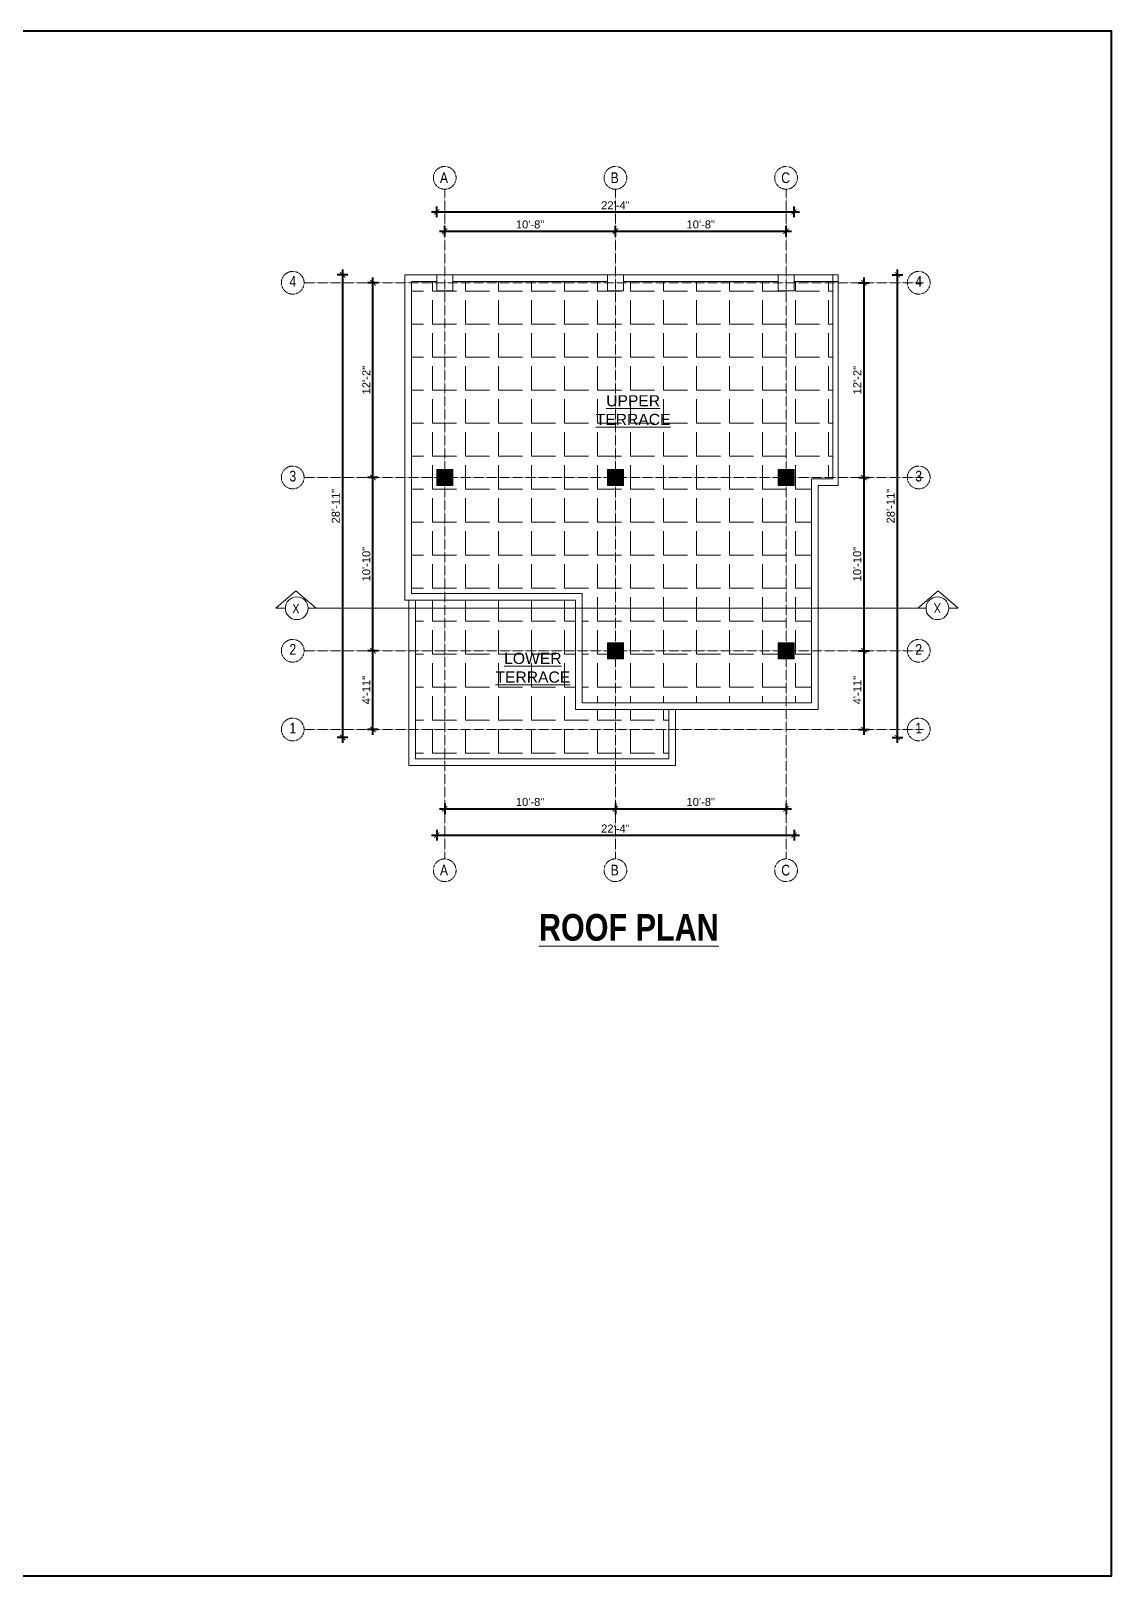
# Model space of a CAD drawing. Header units: inches. Extents: x 141029 to 166402, y -23568 to -18036.
# Drawn here: x 159552 to 160362, y -22372 to -21214 of the extents above; entities that cross this region are included whole.
import ezdxf

# ---------------------------------------------------------------- set-up
doc = ezdxf.new("R2010")
doc.units = ezdxf.units.IN
doc.header["$LTSCALE"] = 0.5
doc.header["$MEASUREMENT"] = 0
doc.header["$PDMODE"] = 66
doc.linetypes.add('CENTER', pattern=[2, 1.25, -0.25, 0.25, -0.25])
for name, color, linetype, lineweight in [('Annotate-Lite.w', 177, 'Continuous', 9), ('Annotations-Bold.w', 177, 'Continuous', 13), ('TEXT', 220, 'Continuous', 9), ('Text-100.w', 254, 'Continuous', 9), ('wall', 1, 'Continuous', 40)]:
    doc.layers.add(name, color=color, linetype=linetype, lineweight=lineweight)
doc.styles.add('ARAIL', font='ARIALN.TTF')
doc.styles.add('arial', font='arial.ttf')
doc.styles.add('gaurav', font='arial.ttf')
doc.styles.get("Standard").update_dxf_attribs({"font": 'arial.ttf'})
doc.dimstyles.new('1 by 96', dxfattribs={"dimtxt": 6, "dimasz": 4, "dimexe": 4, "dimexo": 4, "dimgap": 2, "dimtad": 1, "dimdec": 0, "dimzin": 0, "dimdsep": 46, "dimlunit": 4, "dimtxsty": 'Standard', "dimblk": 'ARCHTICK', "dimcen": 0, "dimdle": 4, "dimadec": 0, "dimazin": 0, "dimtfac": 1, "dimtdec": 0, "dimtix": 1, "dimtofl": 0, "dimtmove": 1, "dimatfit": 3, "dimldrblk": 'ARCHTICK', "dimfxl": 4, "dimfxlon": 1, "dimtolj": 1, "dimtzin": 0, "dimlwd": -1, "dimlwe": -1, "dimarcsym": 0})

# ---------------------------------------------------------------- blocks, each defined once
blk = doc.blocks.new('_ArchTick')
at = {"color": 0, "linetype": 'ByBlock', "const_width": 0.15}
blk.add_lwpolyline([(-0.5, -0.5), (0.5, 0.5)], dxfattribs=at)
blk = doc.blocks.new('*D487')
at = {"layer": 'Defpoints', "color": 0, "transparency": 16777216}
for p in [(159990.4, -21363.8), (159862.4, -21396.5), (159990.4, -21396.5)]:
    blk.add_point(p, dxfattribs=at)
at = {"layer": 'wall', "color": 0, "transparency": 16777216}
for p, q in [((159858.4, -21363.8), (159994.4, -21363.8)), ((159862.4, -21367.8), (159862.4, -21359.8)), ((159990.4, -21367.8), (159990.4, -21359.8))]:
    blk.add_line(p, q, dxfattribs=at)
at = {"layer": 'wall', "color": 0, "transparency": 16777216, "xscale": 4, "yscale": 4, "zscale": 4, "rotation": 180}
blk.add_blockref('_ArchTick', (159862.4, -21363.8), dxfattribs=at)
at = {"layer": 'wall', "color": 0, "transparency": 16777216, "xscale": 4, "yscale": 4, "zscale": 4}
blk.add_blockref('_ArchTick', (159990.4, -21363.8), dxfattribs=at)
at = {"layer": 'wall', "color": 0, "transparency": 16777216, "insert": (159926.4, -21358.8), "char_height": 6, "attachment_point": 5}
blk.add_mtext('\\A1;10\'-8"', dxfattribs=at)
blk = doc.blocks.new('*D488')
at = {"layer": 'Defpoints', "color": 0, "transparency": 16777216}
for p in [(160118.4, -21363.8), (159990.4, -21396.5), (160118.4, -21396.5)]:
    blk.add_point(p, dxfattribs=at)
at = {"layer": 'wall', "color": 0, "transparency": 16777216}
for p, q in [((159986.4, -21363.8), (160122.4, -21363.8)), ((159990.4, -21367.8), (159990.4, -21359.8)), ((160118.4, -21367.8), (160118.4, -21359.8))]:
    blk.add_line(p, q, dxfattribs=at)
at = {"layer": 'wall', "color": 0, "transparency": 16777216, "xscale": 4, "yscale": 4, "zscale": 4, "rotation": 180}
blk.add_blockref('_ArchTick', (159990.4, -21363.8), dxfattribs=at)
at = {"layer": 'wall', "color": 0, "transparency": 16777216, "xscale": 4, "yscale": 4, "zscale": 4}
blk.add_blockref('_ArchTick', (160118.4, -21363.8), dxfattribs=at)
at = {"layer": 'wall', "color": 0, "transparency": 16777216, "insert": (160054.4, -21358.8), "char_height": 6, "attachment_point": 5}
blk.add_mtext('\\A1;10\'-8"', dxfattribs=at)
blk = doc.blocks.new('*D489')
at = {"layer": 'Defpoints', "color": 0, "transparency": 16777216}
for p in [(160124.4, -21349.4), (159856.4, -21396.5), (160124.4, -21396.5)]:
    blk.add_point(p, dxfattribs=at)
at = {"layer": 'wall', "color": 0, "transparency": 16777216}
for p, q in [((159856.4, -21353.4), (159856.4, -21345.4)), ((160124.4, -21353.4), (160124.4, -21345.4)), ((159852.4, -21349.4), (160128.4, -21349.4))]:
    blk.add_line(p, q, dxfattribs=at)
at = {"layer": 'wall', "color": 0, "transparency": 16777216, "xscale": 4, "yscale": 4, "zscale": 4, "rotation": 180}
blk.add_blockref('_ArchTick', (159856.4, -21349.4), dxfattribs=at)
at = {"layer": 'wall', "color": 0, "transparency": 16777216, "xscale": 4, "yscale": 4, "zscale": 4}
blk.add_blockref('_ArchTick', (160124.4, -21349.4), dxfattribs=at)
at = {"layer": 'wall', "color": 0, "transparency": 16777216, "insert": (159990.4, -21344.4), "char_height": 6, "attachment_point": 5}
blk.add_mtext('\\A1;22\'-4"', dxfattribs=at)
blk = doc.blocks.new('*D490')
at = {"layer": 'Defpoints', "color": 0, "transparency": 16777216}
for p in [(159808.6, -21678.5), (159856.4, -21678.5), (159856.4, -21737.5)]:
    blk.add_point(p, dxfattribs=at)
at = {"layer": 'wall', "color": 0, "transparency": 16777216}
for p, q in [((159812.6, -21678.5), (159804.6, -21678.5)), ((159808.6, -21741.5), (159808.6, -21674.5)), ((159812.6, -21737.5), (159804.6, -21737.5))]:
    blk.add_line(p, q, dxfattribs=at)
at = {"layer": 'wall', "color": 0, "transparency": 16777216, "xscale": 4, "yscale": 4, "zscale": 4}
for p, rotation in [((159808.6, -21678.5), 90), ((159808.6, -21737.5), 270)]:
    blk.add_blockref('_ArchTick', p, dxfattribs=dict(at, rotation=rotation))
at = {"layer": 'wall', "color": 0, "transparency": 16777216, "insert": (159803.6, -21708), "char_height": 6, "attachment_point": 5, "rotation": 90}
blk.add_mtext('\\A1;4\'-11"', dxfattribs=at)
blk = doc.blocks.new('*D491')
at = {"layer": 'Defpoints', "color": 0, "transparency": 16777216}
for p in [(159808.6, -21548.5), (159856.4, -21548.5), (159856.4, -21678.5)]:
    blk.add_point(p, dxfattribs=at)
at = {"layer": 'wall', "color": 0, "transparency": 16777216}
for p, q in [((159812.6, -21548.5), (159804.6, -21548.5)), ((159808.6, -21682.5), (159808.6, -21544.5)), ((159812.6, -21678.5), (159804.6, -21678.5))]:
    blk.add_line(p, q, dxfattribs=at)
at = {"layer": 'wall', "color": 0, "transparency": 16777216, "xscale": 4, "yscale": 4, "zscale": 4}
for p, rotation in [((159808.6, -21548.5), 90), ((159808.6, -21678.5), 270)]:
    blk.add_blockref('_ArchTick', p, dxfattribs=dict(at, rotation=rotation))
at = {"layer": 'wall', "color": 0, "transparency": 16777216, "insert": (159803.6, -21613.5), "char_height": 6, "attachment_point": 5, "rotation": 90}
blk.add_mtext('\\A1;10\'-10"', dxfattribs=at)
blk = doc.blocks.new('*D492')
at = {"layer": 'Defpoints', "color": 0, "transparency": 16777216}
for p in [(159808.6, -21402.5), (159856.4, -21402.5), (159856.4, -21548.5)]:
    blk.add_point(p, dxfattribs=at)
at = {"layer": 'wall', "color": 0, "transparency": 16777216}
for p, q in [((159812.6, -21402.5), (159804.6, -21402.5)), ((159808.6, -21552.5), (159808.6, -21398.5)), ((159812.6, -21548.5), (159804.6, -21548.5))]:
    blk.add_line(p, q, dxfattribs=at)
at = {"layer": 'wall', "color": 0, "transparency": 16777216, "xscale": 4, "yscale": 4, "zscale": 4}
for p, rotation in [((159808.6, -21402.5), 90), ((159808.6, -21548.5), 270)]:
    blk.add_blockref('_ArchTick', p, dxfattribs=dict(at, rotation=rotation))
at = {"layer": 'wall', "color": 0, "transparency": 16777216, "insert": (159803.6, -21475.5), "char_height": 6, "attachment_point": 5, "rotation": 90}
blk.add_mtext('\\A1;12\'-2"', dxfattribs=at)
blk = doc.blocks.new('*D493')
at = {"layer": 'Defpoints', "color": 0, "transparency": 16777216}
for p in [(159856.4, -21396.5), (159785.8, -21743.5), (159856.4, -21743.5)]:
    blk.add_point(p, dxfattribs=at)
at = {"layer": 'wall', "color": 0, "transparency": 16777216}
for p, q in [((159789.8, -21396.5), (159781.8, -21396.5)), ((159785.8, -21392.5), (159785.8, -21747.5)), ((159789.8, -21743.5), (159781.8, -21743.5))]:
    blk.add_line(p, q, dxfattribs=at)
at = {"layer": 'wall', "color": 0, "transparency": 16777216, "xscale": 4, "yscale": 4, "zscale": 4}
for p, rotation in [((159785.8, -21396.5), 90), ((159785.8, -21743.5), 270)]:
    blk.add_blockref('_ArchTick', p, dxfattribs=dict(at, rotation=rotation))
at = {"layer": 'wall', "color": 0, "transparency": 16777216, "insert": (159780.7, -21570), "char_height": 6, "attachment_point": 5, "rotation": 90}
blk.add_mtext('\\A1;28\'-11"', dxfattribs=at)
blk = doc.blocks.new('*D494')
at = {"layer": 'Defpoints', "color": 0, "transparency": 16777216}
for p in [(160124.4, -21402.5), (160124.4, -21548.5), (160176.8, -21548.5)]:
    blk.add_point(p, dxfattribs=at)
at = {"layer": 'wall', "color": 0, "transparency": 16777216}
for p, q in [((160172.8, -21402.5), (160180.8, -21402.5)), ((160176.8, -21398.5), (160176.8, -21552.5)), ((160172.8, -21548.5), (160180.8, -21548.5))]:
    blk.add_line(p, q, dxfattribs=at)
at = {"layer": 'wall', "color": 0, "transparency": 16777216, "xscale": 4, "yscale": 4, "zscale": 4}
for p, rotation in [((160176.8, -21402.5), 90), ((160176.8, -21548.5), 270)]:
    blk.add_blockref('_ArchTick', p, dxfattribs=dict(at, rotation=rotation))
at = {"layer": 'wall', "color": 0, "transparency": 16777216, "insert": (160171.8, -21475.5), "char_height": 6, "attachment_point": 5, "rotation": 90}
blk.add_mtext('\\A1;12\'-2"', dxfattribs=at)
blk = doc.blocks.new('*D495')
at = {"layer": 'Defpoints', "color": 0, "transparency": 16777216}
for p in [(160124.4, -21548.5), (160124.4, -21678.5), (160176.8, -21678.5)]:
    blk.add_point(p, dxfattribs=at)
at = {"layer": 'wall', "color": 0, "transparency": 16777216}
for p, q in [((160172.8, -21548.5), (160180.8, -21548.5)), ((160176.8, -21544.5), (160176.8, -21682.5)), ((160172.8, -21678.5), (160180.8, -21678.5))]:
    blk.add_line(p, q, dxfattribs=at)
at = {"layer": 'wall', "color": 0, "transparency": 16777216, "xscale": 4, "yscale": 4, "zscale": 4}
for p, rotation in [((160176.8, -21548.5), 90), ((160176.8, -21678.5), 270)]:
    blk.add_blockref('_ArchTick', p, dxfattribs=dict(at, rotation=rotation))
at = {"layer": 'wall', "color": 0, "transparency": 16777216, "insert": (160171.8, -21613.5), "char_height": 6, "attachment_point": 5, "rotation": 90}
blk.add_mtext('\\A1;10\'-10"', dxfattribs=at)
blk = doc.blocks.new('*D496')
at = {"layer": 'Defpoints', "color": 0, "transparency": 16777216}
for p in [(160124.4, -21678.5), (159996.4, -21737.5), (160176.8, -21737.5)]:
    blk.add_point(p, dxfattribs=at)
at = {"layer": 'wall', "color": 0, "transparency": 16777216}
for p, q in [((160172.8, -21678.5), (160180.8, -21678.5)), ((160176.8, -21674.5), (160176.8, -21741.5)), ((160172.8, -21737.5), (160180.8, -21737.5))]:
    blk.add_line(p, q, dxfattribs=at)
at = {"layer": 'wall', "color": 0, "transparency": 16777216, "xscale": 4, "yscale": 4, "zscale": 4}
for p, rotation in [((160176.8, -21678.5), 90), ((160176.8, -21737.5), 270)]:
    blk.add_blockref('_ArchTick', p, dxfattribs=dict(at, rotation=rotation))
at = {"layer": 'wall', "color": 0, "transparency": 16777216, "insert": (160171.8, -21708), "char_height": 6, "attachment_point": 5, "rotation": 90}
blk.add_mtext('\\A1;4\'-11"', dxfattribs=at)
blk = doc.blocks.new('*D497')
at = {"layer": 'Defpoints', "color": 0, "transparency": 16777216}
for p in [(159996.4, -21396.5), (160201.9, -21396.5), (159996.4, -21743.5)]:
    blk.add_point(p, dxfattribs=at)
at = {"layer": 'wall', "color": 0, "transparency": 16777216}
for p, q in [((160197.9, -21396.5), (160205.9, -21396.5)), ((160201.9, -21747.5), (160201.9, -21392.5)), ((160197.9, -21743.5), (160205.9, -21743.5))]:
    blk.add_line(p, q, dxfattribs=at)
at = {"layer": 'wall', "color": 0, "transparency": 16777216, "xscale": 4, "yscale": 4, "zscale": 4}
for p, rotation in [((160201.9, -21396.5), 90), ((160201.9, -21743.5), 270)]:
    blk.add_blockref('_ArchTick', p, dxfattribs=dict(at, rotation=rotation))
at = {"layer": 'wall', "color": 0, "transparency": 16777216, "insert": (160196.9, -21570), "char_height": 6, "attachment_point": 5, "rotation": 90}
blk.add_mtext('\\A1;28\'-11"', dxfattribs=at)
blk = doc.blocks.new('*D498')
at = {"layer": 'Defpoints', "color": 0, "transparency": 16777216}
for p in [(159862.4, -21743.5), (159990.4, -21743.5), (159990.4, -21797)]:
    blk.add_point(p, dxfattribs=at)
at = {"layer": 'wall', "color": 0, "transparency": 16777216}
for p, q in [((159858.4, -21797), (159994.4, -21797)), ((159862.4, -21793), (159862.4, -21801)), ((159990.4, -21793), (159990.4, -21801))]:
    blk.add_line(p, q, dxfattribs=at)
at = {"layer": 'wall', "color": 0, "transparency": 16777216, "xscale": 4, "yscale": 4, "zscale": 4, "rotation": 180}
blk.add_blockref('_ArchTick', (159862.4, -21797), dxfattribs=at)
at = {"layer": 'wall', "color": 0, "transparency": 16777216, "xscale": 4, "yscale": 4, "zscale": 4}
blk.add_blockref('_ArchTick', (159990.4, -21797), dxfattribs=at)
at = {"layer": 'wall', "color": 0, "transparency": 16777216, "insert": (159926.4, -21791.9), "char_height": 6, "attachment_point": 5}
blk.add_mtext('\\A1;10\'-8"', dxfattribs=at)
blk = doc.blocks.new('*D499')
at = {"layer": 'Defpoints', "color": 0, "transparency": 16777216}
for p in [(160118.4, -21684.5), (159990.4, -21743.5), (160118.4, -21797)]:
    blk.add_point(p, dxfattribs=at)
at = {"layer": 'wall', "color": 0, "transparency": 16777216}
for p, q in [((159986.4, -21797), (160122.4, -21797)), ((159990.4, -21793), (159990.4, -21801)), ((160118.4, -21793), (160118.4, -21801))]:
    blk.add_line(p, q, dxfattribs=at)
at = {"layer": 'wall', "color": 0, "transparency": 16777216, "xscale": 4, "yscale": 4, "zscale": 4, "rotation": 180}
blk.add_blockref('_ArchTick', (159990.4, -21797), dxfattribs=at)
at = {"layer": 'wall', "color": 0, "transparency": 16777216, "xscale": 4, "yscale": 4, "zscale": 4}
blk.add_blockref('_ArchTick', (160118.4, -21797), dxfattribs=at)
at = {"layer": 'wall', "color": 0, "transparency": 16777216, "insert": (160054.4, -21791.9), "char_height": 6, "attachment_point": 5}
blk.add_mtext('\\A1;10\'-8"', dxfattribs=at)
blk = doc.blocks.new('*D500')
at = {"layer": 'Defpoints', "color": 0, "transparency": 16777216}
for p in [(160124.4, -21684.5), (159856.4, -21743.5), (160124.4, -21816.8)]:
    blk.add_point(p, dxfattribs=at)
at = {"layer": 'wall', "color": 0, "transparency": 16777216}
for p, q in [((159852.4, -21816.8), (160128.4, -21816.8)), ((159856.4, -21812.8), (159856.4, -21820.8)), ((160124.4, -21812.8), (160124.4, -21820.8))]:
    blk.add_line(p, q, dxfattribs=at)
at = {"layer": 'wall', "color": 0, "transparency": 16777216, "xscale": 4, "yscale": 4, "zscale": 4, "rotation": 180}
blk.add_blockref('_ArchTick', (159856.4, -21816.8), dxfattribs=at)
at = {"layer": 'wall', "color": 0, "transparency": 16777216, "xscale": 4, "yscale": 4, "zscale": 4}
blk.add_blockref('_ArchTick', (160124.4, -21816.8), dxfattribs=at)
at = {"layer": 'wall', "color": 0, "transparency": 16777216, "insert": (159990.4, -21811.8), "char_height": 6, "attachment_point": 5}
blk.add_mtext('\\A1;22\'-4"', dxfattribs=at)

msp = doc.modelspace()

# ---------------------------------------------------------------- hatches: boundary and pattern name
at = {"layer": 'Annotations-Bold.w', "linetype": 'CENTER', "ltscale": 0.3}
h = msp.add_hatch(dxfattribs=at)
h.set_pattern_fill('ANGLE', color=0, scale=90, style=0)
h.set_pattern_definition([(0, (7987.155, 0), (0, 24.75), [18, -6.75]), (90, (7987.155, 0), (-24.75, 2e-15), [18, -6.75])])
h.paths.add_polyline_path([(160137.4, -21549.5), (160153.4, -21549.5), (160153.4, -21401.5), (160124.4, -21401.5), (160124.4, -21408.5), (160112.4, -21408.5), (160112.4, -21401.5), (159996.4, -21401.5), (159996.4, -21408.5), (159984.4, -21408.5), (159984.4, -21401.5), (159868.4, -21401.5), (159868.4, -21408.5), (159856.4, -21408.5), (159856.4, -21401.5), (159837.4, -21401.5), (159837.4, -21635.5), (159965.4, -21635.5), (159965.4, -21717.5), (160137.4, -21717.5)])
h.paths.add_polyline_path([(159996.4, -21554.5), (159984.4, -21554.5), (159984.4, -21542.5), (159996.4, -21542.5)], flags=16)
h.paths.add_polyline_path([(160112.4, -21554.5), (160112.4, -21542.5), (160124.4, -21542.5), (160124.4, -21554.5)], flags=16)
h.paths.add_polyline_path([(159996.4, -21672.5), (159996.4, -21684.5), (159984.4, -21684.5), (159984.4, -21672.5)], flags=16)
h.paths.add_polyline_path([(160112.4, -21672.5), (160124.4, -21672.5), (160124.4, -21684.5), (160112.4, -21684.5)], flags=16)
h.paths.add_polyline_path([(159868.4, -21554.5), (159856.4, -21554.5), (159856.4, -21542.5), (159868.4, -21542.5)], flags=16)
h.paths.add_polyline_path([(159960.4, -21722.5), (159960.4, -21640.5), (159840.4, -21640.5), (159840.4, -21759.5), (160030.4, -21759.5), (160030.4, -21722.5)])
h.paths.add_polyline_path([(159973.8, -21513.9), (160034, -21513.9), (160034, -21482.5), (159973.8, -21482.5)], flags=24)
h.paths.add_polyline_path([(159898.6, -21707.2), (159958.8, -21707.2), (159958.8, -21675.8), (159898.6, -21675.8)], flags=24)
at = {"layer": 'wall'}
for points in [[(159868.4, -21542.5), (159856.4, -21542.5), (159856.4, -21554.5), (159868.4, -21554.5)], [(159996.4, -21542.5), (159984.4, -21542.5), (159984.4, -21554.5), (159996.4, -21554.5)], [(160124.4, -21542.5), (160112.4, -21542.5), (160112.4, -21554.5), (160124.4, -21554.5)], [(159996.4, -21672.5), (159984.4, -21672.5), (159984.4, -21684.5), (159996.4, -21684.5)], [(160124.4, -21672.5), (160112.4, -21672.5), (160112.4, -21684.5), (160124.4, -21684.5)]]:
    msp.add_hatch(color=256, dxfattribs=at).paths.add_polyline_path(points)

# ---------------------------------------------------------------- linework, layer by layer
at = {"layer": 'Annotate-Lite.w', "color": 1}
for p, q in [((159832.4, -21396.5), (159832.4, -21640.5)), ((159856.4, -21396.5), (159832.4, -21396.5)), ((159837.4, -21401.5), (159856.4, -21401.5)), ((159837.4, -21401.5), (159837.4, -21635.5)), ((159856.4, -21396.5), (160124.4, -21396.5)), ((159996.4, -21401.5), (160112.4, -21401.5)), ((160124.4, -21396.5), (160157.4, -21396.5)), ((160124.4, -21401.5), (160157.4, -21401.5)), ((160153.4, -21396.5), (160153.4, -21549.5)), ((160157.4, -21396.5), (160157.4, -21554.5)), ((160137.4, -21549.5), (160137.4, -21717.5)), ((160137.4, -21549.5), (160153.4, -21549.5)), ((160142.4, -21554.5), (160142.4, -21722.5)), ((160142.4, -21554.5), (160157.4, -21554.5)), ((159960.4, -21640.5), (159832.4, -21640.5)), ((159835.4, -21640.5), (159835.4, -21764.5)), ((159965.4, -21635.5), (159837.4, -21635.5)), ((159840.4, -21640.5), (159840.4, -21759.5)), ((159960.4, -21640.5), (159960.4, -21722.5)), ((159965.4, -21635.5), (159965.4, -21717.5)), ((159960.4, -21722.5), (160138.4, -21722.5)), ((159965.4, -21717.5), (160137.4, -21717.5)), ((160030.4, -21759.5), (160030.4, -21722.5)), ((160035.4, -21764.5), (160035.4, -21722.5)), ((160124.4, -21722.5), (160142.4, -21722.5)), ((159840.4, -21759.5), (160030.4, -21759.5)), ((159835.4, -21764.5), (159984.4, -21764.5)), ((159835.4, -21764.5), (159984.4, -21764.5)), ((159835.4, -21764.5), (160035.4, -21764.5))]:
    msp.add_line(p, q, dxfattribs=at)
at = {"layer": 'Annotate-Lite.w'}
for p, q in [((159856.4, -21396.5), (159856.4, -21408.5)), ((159868.4, -21401.5), (159984.4, -21401.5))]:
    msp.add_line(p, q, dxfattribs=at)
for points in [[(159856.4, -21396.5), (159868.4, -21396.5), (159868.4, -21408.5), (159856.4, -21408.5)], [(159984.4, -21396.5), (159996.4, -21396.5), (159996.4, -21408.5), (159984.4, -21408.5)], [(160112.4, -21396.5), (160124.4, -21396.5), (160124.4, -21408.5), (160112.4, -21408.5)], [(159856.4, -21542.5), (159868.4, -21542.5), (159868.4, -21554.5), (159856.4, -21554.5)], [(159984.4, -21542.5), (159996.4, -21542.5), (159996.4, -21554.5), (159984.4, -21554.5)], [(160112.4, -21542.5), (160124.4, -21542.5), (160124.4, -21554.5), (160112.4, -21554.5)], [(159984.4, -21672.5), (159996.4, -21672.5), (159996.4, -21684.5), (159984.4, -21684.5)], [(160112.4, -21672.5), (160124.4, -21672.5), (160124.4, -21684.5), (160112.4, -21684.5)]]:
    msp.add_lwpolyline(points, close=True, dxfattribs=at)
at = {"layer": 'Annotations-Bold.w', "color": 0, "linetype": 'CENTER', "ltscale": 0.3}
for p, q in [((159862.4, -21332.4), (159862.4, -21834.6)), ((159990.4, -21332.4), (159990.4, -21834.6)), ((160118.4, -21332.4), (160118.4, -21834.6)), ((160221.4, -21402.5), (159756.9, -21402.5)), ((160221.4, -21548.5), (159756.9, -21548.5)), ((160221.4, -21678.5), (159756.9, -21678.5)), ((160221.4, -21737.5), (159756.9, -21737.5))]:
    msp.add_line(p, q, dxfattribs=at)
for centre in [(159862.4, -21323.8), (159990.4, -21323.8), (160118.4, -21323.8), (159748.4, -21402.5), (160217.9, -21402.5), (159748.4, -21548.5), (160217.9, -21548.5), (159748.4, -21678.5), (160217.9, -21678.5), (159748.4, -21737.5), (160217.9, -21737.5), (159862.4, -21843.1), (159990.4, -21843.1), (160118.4, -21843.1)]:
    msp.add_circle(centre, 8.53, dxfattribs=at)
at = {"layer": 'TEXT'}
for points in [[(159742.8, -21646.6), (159735.7, -21646.6), (159750.8, -21633.5), (159766, -21646.6)], [(160240.5, -21646.6), (160247.6, -21646.6), (160232.5, -21633.5), (160217.3, -21646.6)], [(160029.2, -21646.6), (159759.9, -21646.6)], [(160029.2, -21646.6), (160223.4, -21646.6)]]:
    msp.add_lwpolyline(points, dxfattribs=at)
for centre in [(159751.4, -21646.6), (160231.9, -21646.6)]:
    msp.add_circle(centre, 8.53, dxfattribs=at)
at = {"layer": 'wall'}
msp.add_lwpolyline([(156229.7, -21213.6), (160362.2, -21213.6), (160362.2, -22372.4), (156229.7, -22372.4)], close=True, dxfattribs=at)

# ---------------------------------------------------------------- texts
at = {"layer": 'Annotations-Bold.w', "color": 0, "linetype": 'CENTER', "ltscale": 0.3, "char_height": 8, "attachment_point": 1, "style": 'ARAIL'}
for s, insert in [('A', (159858.8, -21319.7)), ('B', (159986.8, -21319.7)), ('C', (160114.8, -21319.7)), ('4', (159745.9, -21397.5)), ('4', (160215.3, -21397.5)), ('3', (159745.9, -21543.5)), ('3', (160215.3, -21543.5)), ('2', (159745.9, -21673.5)), ('2', (160215.3, -21673.5)), ('1', (159745.9, -21732.5)), ('1', (160215.3, -21732.5)), ('A', (159858.8, -21839)), ('B', (159986.8, -21839)), ('C', (160114.8, -21839))]:
    msp.add_mtext_dynamic_manual_height_columns(s, width=6.539, gutter_width=100, heights=[0], dxfattribs=dict(at, insert=insert))
at = {"layer": 'Annotations-Bold.w', "color": 0, "linetype": 'CENTER', "ltscale": 0.3, "char_height": 8.4, "width": 77.271, "attachment_point": 2, "style": 'gaurav'}
for s, insert in [('{\\LUPPER\\PTERRACE}', (160003.7, -21486.8)), ('{\\LLOWER\\PTERRACE}', (159928.5, -21680))]:
    msp.add_mtext(s, dxfattribs=dict(at, insert=insert))
at = {"layer": 'TEXT', "insert": (159748, -21650.5), "char_height": 7.2, "attachment_point": 7, "style": 'ARAIL'}
msp.add_mtext_dynamic_manual_height_columns('X', width=125.465, gutter_width=90, heights=[0], dxfattribs=at)
at = {"layer": 'TEXT', "insert": (160229.1, -21642.7), "char_height": 7.2, "attachment_point": 9, "rotation": 180, "style": 'ARAIL'}
msp.add_mtext_dynamic_manual_height_columns('X', width=125.465, gutter_width=90, heights=[0], dxfattribs=at)
at = {"layer": 'Text-100.w', "insert": (160000.5, -21875.9), "char_height": 20, "width": 569.102, "attachment_point": 2, "style": 'arial'}
msp.add_mtext('\\A1;{\\fArial Narrow|b1|i0|c0|p34;\\LROOF PLAN}', dxfattribs=at)

# ---------------------------------------------------------------- dimensions: what is measured, and where the dimension line sits
at = {"layer": 'wall'}
for base, p1, p2, picture, middle in [((160124.4, -21349.4), (159856.4, -21396.5), (160124.4, -21396.5), '*D489', (159990.4, -21344.4)), ((159990.4, -21363.8), (159862.4, -21396.5), (159990.4, -21396.5), '*D487', (159926.4, -21358.8)), ((160118.4, -21363.8), (159990.4, -21396.5), (160118.4, -21396.5), '*D488', (160054.4, -21358.8)), ((160124.4, -21816.8), (159856.4, -21743.5), (160124.4, -21684.5), '*D500', (159990.4, -21811.8)), ((160118.4, -21797), (159990.4, -21743.5), (160118.4, -21684.5), '*D499', (160054.4, -21791.9)), ((159990.4, -21797), (159862.4, -21743.5), (159990.4, -21743.5), '*D498', (159926.4, -21791.9))]:
    dim = msp.add_linear_dim(base=base, p1=p1, p2=p2, dimstyle='1 by 96', dxfattribs=at)
    dim.commit()
    dim.dimension.update_dxf_attribs({"geometry": picture, "text_midpoint": middle})
for base, p1, p2, picture, middle in [((159785.8, -21743.5), (159856.4, -21396.5), (159856.4, -21743.5), '*D493', (159780.7, -21570)), ((159808.6, -21402.5), (159856.4, -21548.5), (159856.4, -21402.5), '*D492', (159803.6, -21475.5)), ((160201.9, -21396.5), (159996.4, -21743.5), (159996.4, -21396.5), '*D497', (160196.9, -21570)), ((160176.8, -21548.5), (160124.4, -21402.5), (160124.4, -21548.5), '*D494', (160171.8, -21475.5)), ((159808.6, -21548.5), (159856.4, -21678.5), (159856.4, -21548.5), '*D491', (159803.6, -21613.5)), ((160176.8, -21678.5), (160124.4, -21548.5), (160124.4, -21678.5), '*D495', (160171.8, -21613.5)), ((159808.6, -21678.5), (159856.4, -21737.5), (159856.4, -21678.5), '*D490', (159803.6, -21708)), ((160176.8, -21737.5), (160124.4, -21678.5), (159996.4, -21737.5), '*D496', (160171.8, -21708))]:
    dim = msp.add_linear_dim(base=base, p1=p1, p2=p2, angle=90, dimstyle='1 by 96', dxfattribs=at)
    dim.commit()
    dim.dimension.update_dxf_attribs({"geometry": picture, "text_midpoint": middle})

doc.saveas('drawing.dxf')
